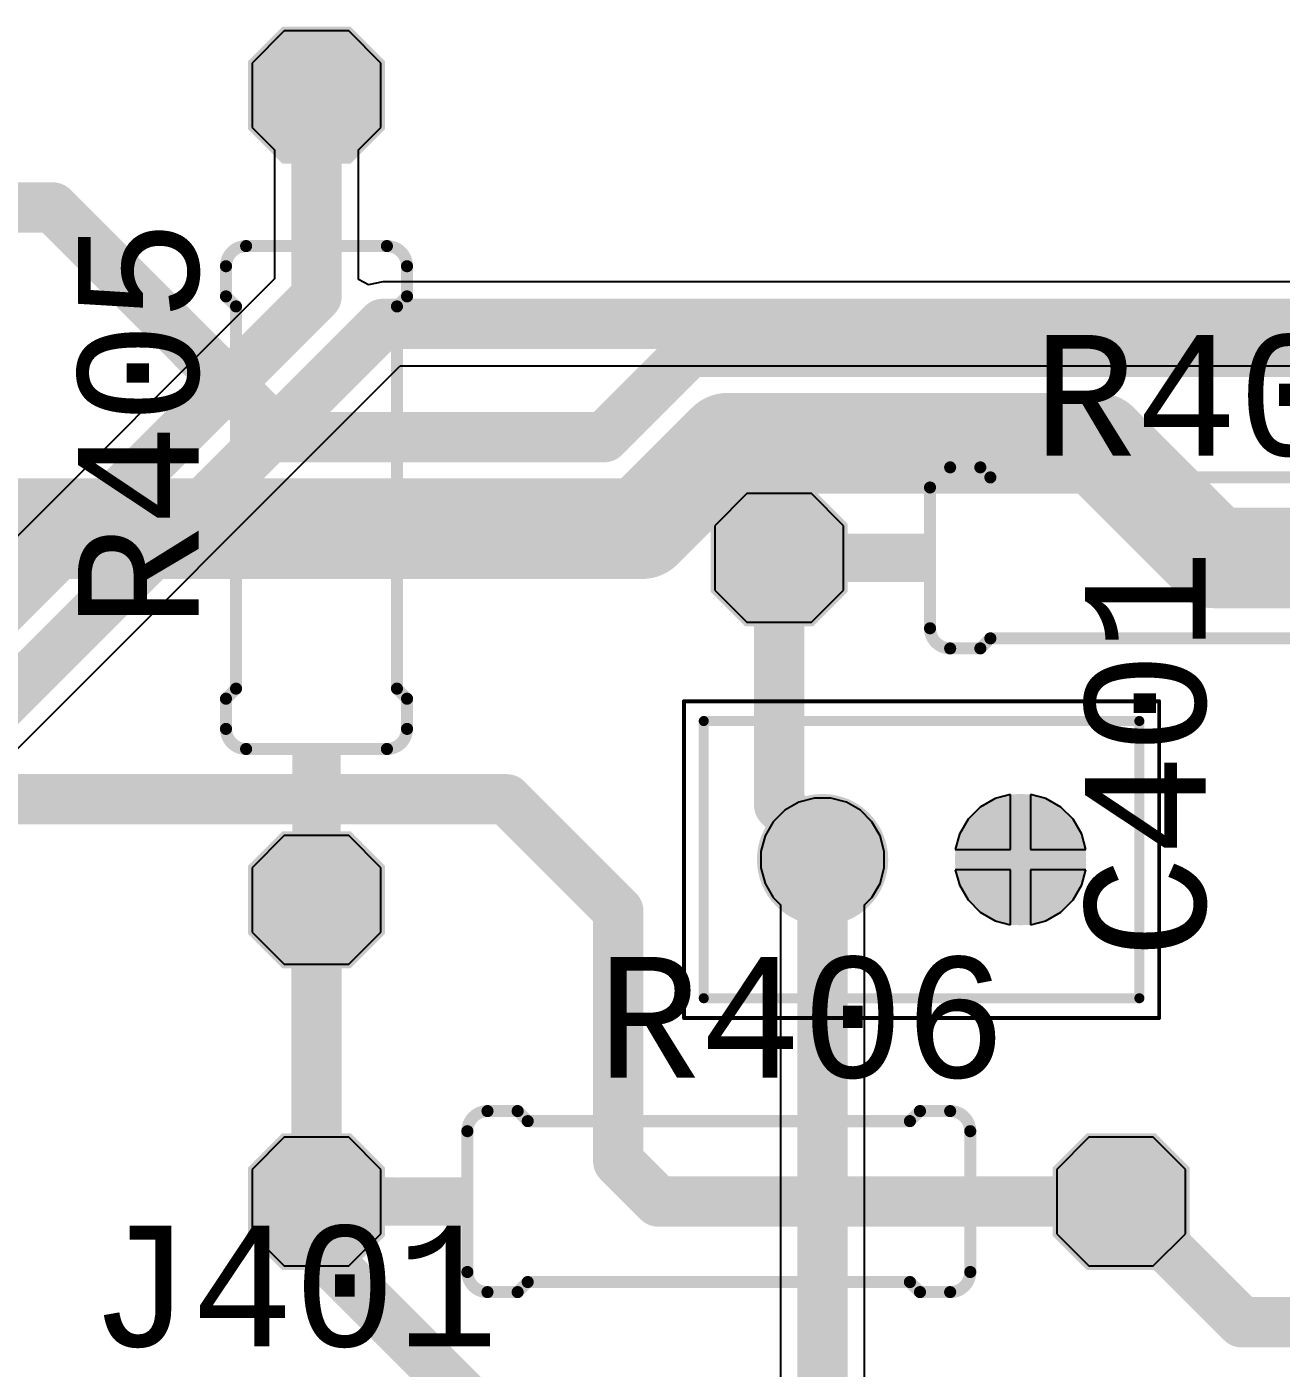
# Model space of a CAD drawing. Header units: inches. Extents: x -0.01 to 8.25, y -0.01 to 4.91.
# Drawn here: x 3.156 to 3.78, y 1.005 to 1.672 of the extents above; entities that cross this region are included whole.
import ezdxf

# ---------------------------------------------------------------- set-up
doc = ezdxf.new("R2010")
doc.units = ezdxf.units.IN
doc.header["$MEASUREMENT"] = 0
for name, color, linetype in [('Bottom Courtyard', 56, 'Continuous'), ('Bottom Layer', 5, 'Continuous'), ('Bottom Solder', 6, 'Continuous'), ('Multi-Layer', 9, 'Continuous'), ('Pad Holes', 156, 'Continuous'), ('Top Assembly', 56, 'Continuous'), ('Top Courtyard', 56, 'Continuous'), ('Top Layer', 1, 'Continuous'), ('Top Overlay', 2, 'Continuous'), ('Top Solder', 216, 'Continuous')]:
    doc.layers.add(name, color=color, linetype=linetype)
doc.styles.add('Consolas', font='', dxfattribs={"height": 0.2})
doc.styles.get('Consolas').set_extended_font_data('Consolas')

# ---------------------------------------------------------------- blocks, each defined once
blk = doc.blocks.new('0207_10_23')
at = {"layer": 'Bottom Layer'}
for points in [[(-0.188, 0.024), (-0.212, 0.024), (-0.224, 0.012), (-0.224, -0.012), (-0.212, -0.024), (-0.188, -0.024), (-0.176, -0.012), (-0.176, 0.012)], [(0.212, 0.024), (0.188, 0.024), (0.176, 0.012), (0.176, -0.012), (0.188, -0.024), (0.212, -0.024), (0.224, -0.012), (0.224, 0.012)]]:
    blk.add_hatch(color=5, dxfattribs=at).paths.add_polyline_path(points)
at = {"layer": 'Bottom Solder'}
for points in [[(-0.183, 0.034), (-0.217, 0.034), (-0.234, 0.017), (-0.234, -0.017), (-0.217, -0.034), (-0.183, -0.034), (-0.166, -0.017), (-0.166, 0.017)], [(0.217, 0.034), (0.183, 0.034), (0.166, 0.017), (0.166, -0.017), (0.183, -0.034), (0.217, -0.034), (0.234, -0.017), (0.234, 0.017)]]:
    blk.add_hatch(color=6, dxfattribs=at).paths.add_polyline_path(points)
at = {"layer": 'Multi-Layer'}
for points in [[(-0.188, 0.024), (-0.212, 0.024), (-0.224, 0.012), (-0.224, -0.012), (-0.212, -0.024), (-0.188, -0.024), (-0.176, -0.012), (-0.176, 0.012)], [(0.212, 0.024), (0.188, 0.024), (0.176, 0.012), (0.176, -0.012), (0.188, -0.024), (0.212, -0.024), (0.224, -0.012), (0.224, 0.012)]]:
    blk.add_hatch(color=9, dxfattribs=at).paths.add_polyline_path(points)
at = {"layer": 'Pad Holes'}
h = blk.add_hatch(color=7, dxfattribs=at)
edge = h.paths.add_edge_path()
edge.add_arc((-0.2, 0), 0.016, 0, 360)
h = blk.add_hatch(color=7, dxfattribs=at)
edge = h.paths.add_edge_path()
edge.add_arc((0.2, 0), 0.016, 0, 360)
at = {"layer": 'Top Layer'}
for points in [[(-0.188, 0.024), (-0.212, 0.024), (-0.224, 0.012), (-0.224, -0.012), (-0.212, -0.024), (-0.188, -0.024), (-0.176, -0.012), (-0.176, 0.012)], [(0.212, 0.024), (0.188, 0.024), (0.176, 0.012), (0.176, -0.012), (0.188, -0.024), (0.212, -0.024), (0.224, -0.012), (0.224, 0.012)]]:
    blk.add_hatch(color=1, dxfattribs=at).paths.add_polyline_path(points)
at = {"layer": 'Top Overlay'}
for points in [[(-0.159003, -0.012), (-0.125003, -0.012), (-0.125003, 0.012), (-0.159003, 0.012)], [(0.124997, -0.012), (0.158997, -0.012), (0.158997, 0.012), (0.124997, 0.012)]]:
    blk.add_hatch(color=2, dxfattribs=at).paths.add_polyline_path(points)
at = {"layer": 'Top Solder'}
for points in [[(-0.183, 0.034), (-0.217, 0.034), (-0.234, 0.017), (-0.234, -0.017), (-0.217, -0.034), (-0.183, -0.034), (-0.166, -0.017), (-0.166, 0.017)], [(0.217, 0.034), (0.183, 0.034), (0.166, 0.017), (0.166, -0.017), (0.183, -0.034), (0.217, -0.034), (0.234, -0.017), (0.234, 0.017)]]:
    blk.add_hatch(color=216, dxfattribs=at).paths.add_polyline_path(points)
at = {"layer": 'Bottom Courtyard'}
for points in [[(-0.2, 0, 0.024, 0.024, 0), (-0.16, 0, 0.024, 0.024, 0)], [(0.16, 0, 0.024, 0.024, 0), (0.2, 0, 0.024, 0.024, 0)]]:
    blk.add_lwpolyline(points, format="xyseb", dxfattribs=at)
for points in [[(-0.206, 0, 0.012, 0.012, 1), (-0.194, 0, 0.012, 0.012, 1)], [(-0.166, 0, 0.012, 0.012, 1), (-0.154, 0, 0.012, 0.012, 1)], [(0.154, 0, 0.012, 0.012, 1), (0.166, 0, 0.012, 0.012, 1)], [(0.194, 0, 0.012, 0.012, 1), (0.206, 0, 0.012, 0.012, 1)]]:
    blk.add_lwpolyline(points, format="xyseb", close=True, dxfattribs=at)
at = {"layer": 'Top Overlay'}
for points in [[(-0.125, 0.035, 0.006, 0.006, -0.4142136), (-0.115, 0.045, 0.006, 0.006, 0)], [(-0.115, 0.045, 0.006, 0.006, 0), (-0.1, 0.045, 0.006, 0.006, 0)], [(-0.1, 0.045, 0.006, 0.006, 0), (-0.095, 0.04, 0.006, 0.006, 0)], [(0.1, 0.045, 0.006, 0.006, 0), (0.095, 0.04, 0.006, 0.006, 0)], [(0.1, 0.045, 0.006, 0.006, 0), (0.115, 0.045, 0.006, 0.006, 0)], [(0.115, 0.045, 0.006, 0.006, -0.4142136), (0.125, 0.035, 0.006, 0.006, 0)], [(-0.095, 0.04, 0.006, 0.006, 0), (0.095, 0.04, 0.006, 0.006, 0)], [(-0.125, 0.035, 0.006, 0.006, 0), (-0.125, -0.035, 0.006, 0.006, 0)], [(0.125, 0.035, 0.006, 0.006, 0), (0.125, -0.035, 0.006, 0.006, 0)], [(-0.115, -0.045, 0.006, 0.006, -0.4142136), (-0.125, -0.035, 0.006, 0.006, 0)], [(0.125, -0.035, 0.006, 0.006, -0.4142136), (0.115, -0.045, 0.006, 0.006, 0)], [(-0.095, -0.04, 0.006, 0.006, 0), (-0.1, -0.045, 0.006, 0.006, 0)], [(-0.095, -0.04, 0.006, 0.006, 0), (0.095, -0.04, 0.006, 0.006, 0)], [(0.095, -0.04, 0.006, 0.006, 0), (0.1, -0.045, 0.006, 0.006, 0)], [(-0.115, -0.045, 0.006, 0.006, 0), (-0.1, -0.045, 0.006, 0.006, 0)], [(0.1, -0.045, 0.006, 0.006, 0), (0.115, -0.045, 0.006, 0.006, 0)]]:
    blk.add_lwpolyline(points, format="xyseb", dxfattribs=at)
for points in [[(-0.1165, 0.045, 0.003, 0.003, 1), (-0.1135, 0.045, 0.003, 0.003, 1)], [(-0.1165, 0.045, 0.003, 0.003, 1), (-0.1135, 0.045, 0.003, 0.003, 1)], [(-0.1015, 0.045, 0.003, 0.003, 1), (-0.0985, 0.045, 0.003, 0.003, 1)], [(-0.1015, 0.045, 0.003, 0.003, 1), (-0.0985, 0.045, 0.003, 0.003, 1)], [(0.0985, 0.045, 0.003, 0.003, 1), (0.1015, 0.045, 0.003, 0.003, 1)], [(0.0985, 0.045, 0.003, 0.003, 1), (0.1015, 0.045, 0.003, 0.003, 1)], [(0.1135, 0.045, 0.003, 0.003, 1), (0.1165, 0.045, 0.003, 0.003, 1)], [(0.1135, 0.045, 0.003, 0.003, 1), (0.1165, 0.045, 0.003, 0.003, 1)], [(-0.0965, 0.04, 0.003, 0.003, 1), (-0.0935, 0.04, 0.003, 0.003, 1)], [(-0.0965, 0.04, 0.003, 0.003, 1), (-0.0935, 0.04, 0.003, 0.003, 1)], [(0.0935, 0.04, 0.003, 0.003, 1), (0.0965, 0.04, 0.003, 0.003, 1)], [(0.0935, 0.04, 0.003, 0.003, 1), (0.0965, 0.04, 0.003, 0.003, 1)], [(-0.1265, 0.035, 0.003, 0.003, 1), (-0.1235, 0.035, 0.003, 0.003, 1)], [(-0.1265, 0.035, 0.003, 0.003, 1), (-0.1235, 0.035, 0.003, 0.003, 1)], [(0.1235, 0.035, 0.003, 0.003, 1), (0.1265, 0.035, 0.003, 0.003, 1)], [(0.1235, 0.035, 0.003, 0.003, 1), (0.1265, 0.035, 0.003, 0.003, 1)], [(-0.1265, -0.035, 0.003, 0.003, 1), (-0.1235, -0.035, 0.003, 0.003, 1)], [(-0.1265, -0.035, 0.003, 0.003, 1), (-0.1235, -0.035, 0.003, 0.003, 1)], [(0.1235, -0.035, 0.003, 0.003, 1), (0.1265, -0.035, 0.003, 0.003, 1)], [(0.1235, -0.035, 0.003, 0.003, 1), (0.1265, -0.035, 0.003, 0.003, 1)], [(-0.0965, -0.04, 0.003, 0.003, 1), (-0.0935, -0.04, 0.003, 0.003, 1)], [(-0.0965, -0.04, 0.003, 0.003, 1), (-0.0935, -0.04, 0.003, 0.003, 1)], [(0.0935, -0.04, 0.003, 0.003, 1), (0.0965, -0.04, 0.003, 0.003, 1)], [(0.0935, -0.04, 0.003, 0.003, 1), (0.0965, -0.04, 0.003, 0.003, 1)], [(-0.1165, -0.045, 0.003, 0.003, 1), (-0.1135, -0.045, 0.003, 0.003, 1)], [(-0.1165, -0.045, 0.003, 0.003, 1), (-0.1135, -0.045, 0.003, 0.003, 1)], [(-0.1015, -0.045, 0.003, 0.003, 1), (-0.0985, -0.045, 0.003, 0.003, 1)], [(-0.1015, -0.045, 0.003, 0.003, 1), (-0.0985, -0.045, 0.003, 0.003, 1)], [(0.0985, -0.045, 0.003, 0.003, 1), (0.1015, -0.045, 0.003, 0.003, 1)], [(0.0985, -0.045, 0.003, 0.003, 1), (0.1015, -0.045, 0.003, 0.003, 1)], [(0.1135, -0.045, 0.003, 0.003, 1), (0.1165, -0.045, 0.003, 0.003, 1)], [(0.1135, -0.045, 0.003, 0.003, 1), (0.1165, -0.045, 0.003, 0.003, 1)]]:
    blk.add_lwpolyline(points, format="xyseb", close=True, dxfattribs=at)
blk = doc.blocks.new('0207_10_26')
at = {"layer": 'Bottom Layer'}
for points in [[(-0.188, 0.024), (-0.212, 0.024), (-0.224, 0.012), (-0.224, -0.012), (-0.212, -0.024), (-0.188, -0.024), (-0.176, -0.012), (-0.176, 0.012)], [(0.212, 0.024), (0.188, 0.024), (0.176, 0.012), (0.176, -0.012), (0.188, -0.024), (0.212, -0.024), (0.224, -0.012), (0.224, 0.012)]]:
    blk.add_hatch(color=5, dxfattribs=at).paths.add_polyline_path(points)
at = {"layer": 'Bottom Solder'}
for points in [[(-0.183, 0.034), (-0.217, 0.034), (-0.234, 0.017), (-0.234, -0.017), (-0.217, -0.034), (-0.183, -0.034), (-0.166, -0.017), (-0.166, 0.017)], [(0.217, 0.034), (0.183, 0.034), (0.166, 0.017), (0.166, -0.017), (0.183, -0.034), (0.217, -0.034), (0.234, -0.017), (0.234, 0.017)]]:
    blk.add_hatch(color=6, dxfattribs=at).paths.add_polyline_path(points)
at = {"layer": 'Multi-Layer'}
for points in [[(-0.188, 0.024), (-0.212, 0.024), (-0.224, 0.012), (-0.224, -0.012), (-0.212, -0.024), (-0.188, -0.024), (-0.176, -0.012), (-0.176, 0.012)], [(0.212, 0.024), (0.188, 0.024), (0.176, 0.012), (0.176, -0.012), (0.188, -0.024), (0.212, -0.024), (0.224, -0.012), (0.224, 0.012)]]:
    blk.add_hatch(color=9, dxfattribs=at).paths.add_polyline_path(points)
at = {"layer": 'Pad Holes'}
h = blk.add_hatch(color=7, dxfattribs=at)
edge = h.paths.add_edge_path()
edge.add_arc((-0.2, 0), 0.016, 0, 360)
h = blk.add_hatch(color=7, dxfattribs=at)
edge = h.paths.add_edge_path()
edge.add_arc((0.2, 0), 0.016, 0, 360)
at = {"layer": 'Top Layer'}
for points in [[(-0.188, 0.024), (-0.212, 0.024), (-0.224, 0.012), (-0.224, -0.012), (-0.212, -0.024), (-0.188, -0.024), (-0.176, -0.012), (-0.176, 0.012)], [(0.212, 0.024), (0.188, 0.024), (0.176, 0.012), (0.176, -0.012), (0.188, -0.024), (0.212, -0.024), (0.224, -0.012), (0.224, 0.012)]]:
    blk.add_hatch(color=1, dxfattribs=at).paths.add_polyline_path(points)
at = {"layer": 'Top Overlay'}
for points in [[(-0.159, -0.012), (-0.125, -0.012), (-0.125, 0.012), (-0.159, 0.012)], [(0.125, -0.012), (0.159, -0.012), (0.159, 0.012), (0.125, 0.012)]]:
    blk.add_hatch(color=2, dxfattribs=at).paths.add_polyline_path(points)
at = {"layer": 'Top Solder'}
for points in [[(-0.183, 0.034), (-0.217, 0.034), (-0.234, 0.017), (-0.234, -0.017), (-0.217, -0.034), (-0.183, -0.034), (-0.166, -0.017), (-0.166, 0.017)], [(0.217, 0.034), (0.183, 0.034), (0.166, 0.017), (0.166, -0.017), (0.183, -0.034), (0.217, -0.034), (0.234, -0.017), (0.234, 0.017)]]:
    blk.add_hatch(color=216, dxfattribs=at).paths.add_polyline_path(points)
at = {"layer": 'Bottom Courtyard'}
for points in [[(-0.2, 0, 0.024, 0.024, 0), (-0.16, 0, 0.024, 0.024, 0)], [(0.16, 0, 0.024, 0.024, 0), (0.2, 0, 0.024, 0.024, 0)]]:
    blk.add_lwpolyline(points, format="xyseb", dxfattribs=at)
for points in [[(-0.206, 0, 0.012, 0.012, 1), (-0.194, 0, 0.012, 0.012, 1)], [(-0.166, 0, 0.012, 0.012, 1), (-0.154, 0, 0.012, 0.012, 1)], [(0.154, 0, 0.012, 0.012, 1), (0.166, 0, 0.012, 0.012, 1)], [(0.194, 0, 0.012, 0.012, 1), (0.206, 0, 0.012, 0.012, 1)]]:
    blk.add_lwpolyline(points, format="xyseb", close=True, dxfattribs=at)
at = {"layer": 'Top Overlay'}
for points in [[(-0.125, 0.035, 0.006, 0.006, -0.414214), (-0.115, 0.045, 0.006, 0.006, 0)], [(-0.115, 0.045, 0.006, 0.006, 0), (-0.1, 0.045, 0.006, 0.006, 0)], [(-0.1, 0.045, 0.006, 0.006, 0), (-0.095, 0.04, 0.006, 0.006, 0)], [(0.095, 0.04, 0.006, 0.006, 0), (0.1, 0.045, 0.006, 0.006, 0)], [(0.1, 0.045, 0.006, 0.006, 0), (0.115, 0.045, 0.006, 0.006, 0)], [(0.115, 0.045, 0.006, 0.006, -0.414214), (0.125, 0.035, 0.006, 0.006, 0)], [(-0.095, 0.04, 0.006, 0.006, 0), (0.095, 0.04, 0.006, 0.006, 0)], [(-0.125, -0.035, 0.006, 0.006, 0), (-0.125, 0.035, 0.006, 0.006, 0)], [(0.125, -0.035, 0.006, 0.006, 0), (0.125, 0.035, 0.006, 0.006, 0)], [(-0.115, -0.045, 0.006, 0.006, -0.414214), (-0.125, -0.035, 0.006, 0.006, 0)], [(0.125, -0.035, 0.006, 0.006, -0.414214), (0.115, -0.045, 0.006, 0.006, 0)], [(-0.1, -0.045, 0.006, 0.006, 0), (-0.095, -0.04, 0.006, 0.006, 0)], [(-0.095, -0.04, 0.006, 0.006, 0), (0.095, -0.04, 0.006, 0.006, 0)], [(0.095, -0.04, 0.006, 0.006, 0), (0.1, -0.045, 0.006, 0.006, 0)], [(-0.115, -0.045, 0.006, 0.006, 0), (-0.1, -0.045, 0.006, 0.006, 0)], [(0.1, -0.045, 0.006, 0.006, 0), (0.115, -0.045, 0.006, 0.006, 0)]]:
    blk.add_lwpolyline(points, format="xyseb", dxfattribs=at)
for points in [[(-0.1165, 0.045, 0.003, 0.003, 1), (-0.1135, 0.045, 0.003, 0.003, 1)], [(-0.1165, 0.045, 0.003, 0.003, 1), (-0.1135, 0.045, 0.003, 0.003, 1)], [(-0.1015, 0.045, 0.003, 0.003, 1), (-0.0985, 0.045, 0.003, 0.003, 1)], [(-0.1015, 0.045, 0.003, 0.003, 1), (-0.0985, 0.045, 0.003, 0.003, 1)], [(0.0985, 0.045, 0.003, 0.003, 1), (0.1015, 0.045, 0.003, 0.003, 1)], [(0.0985, 0.045, 0.003, 0.003, 1), (0.1015, 0.045, 0.003, 0.003, 1)], [(0.1135, 0.045, 0.003, 0.003, 1), (0.1165, 0.045, 0.003, 0.003, 1)], [(0.1135, 0.045, 0.003, 0.003, 1), (0.1165, 0.045, 0.003, 0.003, 1)], [(-0.0965, 0.04, 0.003, 0.003, 1), (-0.0935, 0.04, 0.003, 0.003, 1)], [(-0.0965, 0.04, 0.003, 0.003, 1), (-0.0935, 0.04, 0.003, 0.003, 1)], [(0.0935, 0.04, 0.003, 0.003, 1), (0.0965, 0.04, 0.003, 0.003, 1)], [(0.0935, 0.04, 0.003, 0.003, 1), (0.0965, 0.04, 0.003, 0.003, 1)], [(-0.1265, 0.035, 0.003, 0.003, 1), (-0.1235, 0.035, 0.003, 0.003, 1)], [(-0.1265, 0.035, 0.003, 0.003, 1), (-0.1235, 0.035, 0.003, 0.003, 1)], [(0.1235, 0.035, 0.003, 0.003, 1), (0.1265, 0.035, 0.003, 0.003, 1)], [(0.1235, 0.035, 0.003, 0.003, 1), (0.1265, 0.035, 0.003, 0.003, 1)], [(-0.1265, -0.035, 0.003, 0.003, 1), (-0.1235, -0.035, 0.003, 0.003, 1)], [(-0.1265, -0.035, 0.003, 0.003, 1), (-0.1235, -0.035, 0.003, 0.003, 1)], [(0.1235, -0.035, 0.003, 0.003, 1), (0.1265, -0.035, 0.003, 0.003, 1)], [(0.1235, -0.035, 0.003, 0.003, 1), (0.1265, -0.035, 0.003, 0.003, 1)], [(-0.0965, -0.04, 0.003, 0.003, 1), (-0.0935, -0.04, 0.003, 0.003, 1)], [(-0.0965, -0.04, 0.003, 0.003, 1), (-0.0935, -0.04, 0.003, 0.003, 1)], [(0.0935, -0.04, 0.003, 0.003, 1), (0.0965, -0.04, 0.003, 0.003, 1)], [(0.0935, -0.04, 0.003, 0.003, 1), (0.0965, -0.04, 0.003, 0.003, 1)], [(-0.1165, -0.045, 0.003, 0.003, 1), (-0.1135, -0.045, 0.003, 0.003, 1)], [(-0.1165, -0.045, 0.003, 0.003, 1), (-0.1135, -0.045, 0.003, 0.003, 1)], [(-0.1015, -0.045, 0.003, 0.003, 1), (-0.0985, -0.045, 0.003, 0.003, 1)], [(-0.1015, -0.045, 0.003, 0.003, 1), (-0.0985, -0.045, 0.003, 0.003, 1)], [(0.0985, -0.045, 0.003, 0.003, 1), (0.1015, -0.045, 0.003, 0.003, 1)], [(0.0985, -0.045, 0.003, 0.003, 1), (0.1015, -0.045, 0.003, 0.003, 1)], [(0.1135, -0.045, 0.003, 0.003, 1), (0.1165, -0.045, 0.003, 0.003, 1)], [(0.1135, -0.045, 0.003, 0.003, 1), (0.1165, -0.045, 0.003, 0.003, 1)]]:
    blk.add_lwpolyline(points, format="xyseb", close=True, dxfattribs=at)
blk = doc.blocks.new('CAPRB250W50L550T350H600_28')
at = {"layer": 'Bottom Layer'}
h = blk.add_hatch(color=5, dxfattribs=at)
edge = h.paths.add_edge_path()
edge.add_arc((-0.04921, 0), 0.02264, 0, 360)
h = blk.add_hatch(color=5, dxfattribs=at)
edge = h.paths.add_edge_path()
edge.add_arc((0.04921, 0), 0.02264, 0, 360)
at = {"layer": 'Bottom Solder'}
h = blk.add_hatch(color=6, dxfattribs=at)
edge = h.paths.add_edge_path()
edge.add_arc((-0.04921, 0), 0.03264, 0, 360)
h = blk.add_hatch(color=6, dxfattribs=at)
edge = h.paths.add_edge_path()
edge.add_arc((0.04921, 0), 0.03264, 0, 360)
at = {"layer": 'Multi-Layer'}
h = blk.add_hatch(color=9, dxfattribs=at)
edge = h.paths.add_edge_path()
edge.add_arc((-0.04921, 0), 0.02264, 0, 360)
h = blk.add_hatch(color=9, dxfattribs=at)
edge = h.paths.add_edge_path()
edge.add_arc((0.04921, 0), 0.02264, 0, 360)
at = {"layer": 'Pad Holes'}
h = blk.add_hatch(color=7, dxfattribs=at)
edge = h.paths.add_edge_path()
edge.add_arc((-0.04921, 0), 0.01575, 0, 360)
h = blk.add_hatch(color=7, dxfattribs=at)
edge = h.paths.add_edge_path()
edge.add_arc((0.04921, 0), 0.01575, 0, 360)
at = {"layer": 'Top Layer'}
h = blk.add_hatch(color=1, dxfattribs=at)
edge = h.paths.add_edge_path()
edge.add_arc((-0.04921, 0), 0.02264, 0, 360)
h = blk.add_hatch(color=1, dxfattribs=at)
edge = h.paths.add_edge_path()
edge.add_arc((0.04921, 0), 0.02264, 0, 360)
at = {"layer": 'Top Solder'}
h = blk.add_hatch(color=216, dxfattribs=at)
edge = h.paths.add_edge_path()
edge.add_arc((-0.04921, 0), 0.03264, 0, 360)
h = blk.add_hatch(color=216, dxfattribs=at)
edge = h.paths.add_edge_path()
edge.add_arc((0.04921, 0), 0.03264, 0, 360)
at = {"layer": 'Top Assembly'}
for points in [[(0.10827, 0.0689, 0.005, 0.005, 0), (-0.10827, 0.0689, 0.005, 0.005, 0)], [(-0.10827, 0.0689, 0.005, 0.005, 0), (-0.10827, -0.0689, 0.005, 0.005, 0)], [(0.10827, 0.0689, 0.005, 0.005, 0), (0.10827, -0.0689, 0.005, 0.005, 0)], [(0.10827, -0.0689, 0.005, 0.005, 0), (-0.10827, -0.0689, 0.005, 0.005, 0)]]:
    blk.add_lwpolyline(points, format="xyseb", dxfattribs=at)
for points in [[(-0.10952, 0.0689, 0.0025, 0.0025, 1), (-0.10702, 0.0689, 0.0025, 0.0025, 1)], [(-0.10952, 0.0689, 0.0025, 0.0025, 1), (-0.10702, 0.0689, 0.0025, 0.0025, 1)], [(0.10702, 0.0689, 0.0025, 0.0025, 1), (0.10952, 0.0689, 0.0025, 0.0025, 1)], [(0.10702, 0.0689, 0.0025, 0.0025, 1), (0.10952, 0.0689, 0.0025, 0.0025, 1)], [(-0.10952, -0.0689, 0.0025, 0.0025, 1), (-0.10702, -0.0689, 0.0025, 0.0025, 1)], [(-0.10952, -0.0689, 0.0025, 0.0025, 1), (-0.10702, -0.0689, 0.0025, 0.0025, 1)], [(0.10702, -0.0689, 0.0025, 0.0025, 1), (0.10952, -0.0689, 0.0025, 0.0025, 1)], [(0.10702, -0.0689, 0.0025, 0.0025, 1), (0.10952, -0.0689, 0.0025, 0.0025, 1)]]:
    blk.add_lwpolyline(points, format="xyseb", close=True, dxfattribs=at)
at = {"layer": 'Top Courtyard'}
for points in [[(0.11811, 0.07874, 0.00197, 0.00197, 0), (-0.11811, 0.07874, 0.00197, 0.00197, 0)], [(-0.11811, 0.07874, 0.00197, 0.00197, 0), (-0.11811, -0.07874, 0.00197, 0.00197, 0)], [(0.11811, 0.07874, 0.00197, 0.00197, 0), (0.11811, -0.07874, 0.00197, 0.00197, 0)], [(0.11811, -0.07874, 0.00197, 0.00197, 0), (-0.11811, -0.07874, 0.00197, 0.00197, 0)]]:
    blk.add_lwpolyline(points, format="xyseb", dxfattribs=at)
for points in [[(-0.1186, 0.07874, 0.000984, 0.000984, 1), (-0.11762, 0.07874, 0.000984, 0.000984, 1)], [(-0.1186, 0.07874, 0.000984, 0.000984, 1), (-0.11762, 0.07874, 0.000984, 0.000984, 1)], [(0.11762, 0.07874, 0.000984, 0.000984, 1), (0.1186, 0.07874, 0.000984, 0.000984, 1)], [(0.11762, 0.07874, 0.000984, 0.000984, 1), (0.1186, 0.07874, 0.000984, 0.000984, 1)], [(-0.1186, -0.07874, 0.000984, 0.000984, 1), (-0.11762, -0.07874, 0.000984, 0.000984, 1)], [(-0.1186, -0.07874, 0.000984, 0.000984, 1), (-0.11762, -0.07874, 0.000984, 0.000984, 1)], [(0.11762, -0.07874, 0.000984, 0.000984, 1), (0.1186, -0.07874, 0.000984, 0.000984, 1)], [(0.11762, -0.07874, 0.000984, 0.000984, 1), (0.1186, -0.07874, 0.000984, 0.000984, 1)]]:
    blk.add_lwpolyline(points, format="xyseb", close=True, dxfattribs=at)
at = {"layer": 'Top Overlay'}
for points in [[(0.10827, 0.0689, 0.005, 0.005, 0), (-0.10827, 0.0689, 0.005, 0.005, 0)], [(-0.10827, 0.0689, 0.005, 0.005, 0), (-0.10827, -0.0689, 0.005, 0.005, 0)], [(0.10827, 0.0689, 0.005, 0.005, 0), (0.10827, -0.0689, 0.005, 0.005, 0)], [(0.10827, -0.0689, 0.005, 0.005, 0), (-0.10827, -0.0689, 0.005, 0.005, 0)]]:
    blk.add_lwpolyline(points, format="xyseb", dxfattribs=at)
for points in [[(-0.10952, 0.0689, 0.0025, 0.0025, 1), (-0.10702, 0.0689, 0.0025, 0.0025, 1)], [(-0.10952, 0.0689, 0.0025, 0.0025, 1), (-0.10702, 0.0689, 0.0025, 0.0025, 1)], [(0.10702, 0.0689, 0.0025, 0.0025, 1), (0.10952, 0.0689, 0.0025, 0.0025, 1)], [(0.10702, 0.0689, 0.0025, 0.0025, 1), (0.10952, 0.0689, 0.0025, 0.0025, 1)], [(-0.10952, -0.0689, 0.0025, 0.0025, 1), (-0.10702, -0.0689, 0.0025, 0.0025, 1)], [(-0.10952, -0.0689, 0.0025, 0.0025, 1), (-0.10702, -0.0689, 0.0025, 0.0025, 1)], [(0.10702, -0.0689, 0.0025, 0.0025, 1), (0.10952, -0.0689, 0.0025, 0.0025, 1)], [(0.10702, -0.0689, 0.0025, 0.0025, 1), (0.10952, -0.0689, 0.0025, 0.0025, 1)]]:
    blk.add_lwpolyline(points, format="xyseb", close=True, dxfattribs=at)
blk = doc.blocks.new('0207_10___C______30')
at = {"layer": 'Bottom Layer'}
for points in [[(-0.188, 0.024), (-0.212, 0.024), (-0.224, 0.012), (-0.224, -0.012), (-0.212, -0.024), (-0.188, -0.024), (-0.176, -0.012), (-0.176, 0.012)], [(0.212, 0.024), (0.188, 0.024), (0.176, 0.012), (0.176, -0.012), (0.188, -0.024), (0.212, -0.024), (0.224, -0.012), (0.224, 0.012)]]:
    blk.add_hatch(color=5, dxfattribs=at).paths.add_polyline_path(points)
at = {"layer": 'Bottom Solder'}
for points in [[(-0.183, 0.034), (-0.217, 0.034), (-0.234, 0.017), (-0.234, -0.017), (-0.217, -0.034), (-0.183, -0.034), (-0.166, -0.017), (-0.166, 0.017)], [(0.217, 0.034), (0.183, 0.034), (0.166, 0.017), (0.166, -0.017), (0.183, -0.034), (0.217, -0.034), (0.234, -0.017), (0.234, 0.017)]]:
    blk.add_hatch(color=6, dxfattribs=at).paths.add_polyline_path(points)
at = {"layer": 'Multi-Layer'}
for points in [[(-0.188, 0.024), (-0.212, 0.024), (-0.224, 0.012), (-0.224, -0.012), (-0.212, -0.024), (-0.188, -0.024), (-0.176, -0.012), (-0.176, 0.012)], [(0.212, 0.024), (0.188, 0.024), (0.176, 0.012), (0.176, -0.012), (0.188, -0.024), (0.212, -0.024), (0.224, -0.012), (0.224, 0.012)]]:
    blk.add_hatch(color=9, dxfattribs=at).paths.add_polyline_path(points)
at = {"layer": 'Pad Holes'}
h = blk.add_hatch(color=7, dxfattribs=at)
edge = h.paths.add_edge_path()
edge.add_arc((-0.2, 0), 0.016, 0, 360)
h = blk.add_hatch(color=7, dxfattribs=at)
edge = h.paths.add_edge_path()
edge.add_arc((0.2, 0), 0.016, 0, 360)
at = {"layer": 'Top Layer'}
for points in [[(-0.188, 0.024), (-0.212, 0.024), (-0.224, 0.012), (-0.224, -0.012), (-0.212, -0.024), (-0.188, -0.024), (-0.176, -0.012), (-0.176, 0.012)], [(0.212, 0.024), (0.188, 0.024), (0.176, 0.012), (0.176, -0.012), (0.188, -0.024), (0.212, -0.024), (0.224, -0.012), (0.224, 0.012)]]:
    blk.add_hatch(color=1, dxfattribs=at).paths.add_polyline_path(points)
at = {"layer": 'Top Overlay'}
for points in [[(-0.159, -0.012), (-0.125, -0.012), (-0.125, 0.012), (-0.159, 0.012)], [(0.125, -0.012), (0.159, -0.012), (0.159, 0.012), (0.125, 0.012)]]:
    blk.add_hatch(color=2, dxfattribs=at).paths.add_polyline_path(points)
at = {"layer": 'Top Solder'}
for points in [[(-0.183, 0.034), (-0.217, 0.034), (-0.234, 0.017), (-0.234, -0.017), (-0.217, -0.034), (-0.183, -0.034), (-0.166, -0.017), (-0.166, 0.017)], [(0.217, 0.034), (0.183, 0.034), (0.166, 0.017), (0.166, -0.017), (0.183, -0.034), (0.217, -0.034), (0.234, -0.017), (0.234, 0.017)]]:
    blk.add_hatch(color=216, dxfattribs=at).paths.add_polyline_path(points)
at = {"layer": 'Bottom Courtyard'}
for points in [[(-0.16, 0, 0.024, 0.024, 0), (-0.2, 0, 0.024, 0.024, 0)], [(0.2, 0, 0.024, 0.024, 0), (0.16, 0, 0.024, 0.024, 0)]]:
    blk.add_lwpolyline(points, format="xyseb", dxfattribs=at)
for points in [[(-0.206, 0, 0.012, 0.012, 1), (-0.194, 0, 0.012, 0.012, 1)], [(-0.166, 0, 0.012, 0.012, 1), (-0.154, 0, 0.012, 0.012, 1)], [(0.154, 0, 0.012, 0.012, 1), (0.166, 0, 0.012, 0.012, 1)], [(0.194, 0, 0.012, 0.012, 1), (0.206, 0, 0.012, 0.012, 1)]]:
    blk.add_lwpolyline(points, format="xyseb", close=True, dxfattribs=at)
at = {"layer": 'Top Overlay'}
for points in [[(-0.125, 0.035, 0.006, 0.006, -0.414214), (-0.115, 0.045, 0.006, 0.006, 0)], [(-0.1, 0.045, 0.006, 0.006, 0), (-0.115, 0.045, 0.006, 0.006, 0)], [(-0.095, 0.04, 0.006, 0.006, 0), (-0.1, 0.045, 0.006, 0.006, 0)], [(0.1, 0.045, 0.006, 0.006, 0), (0.095, 0.04, 0.006, 0.006, 0)], [(0.115, 0.045, 0.006, 0.006, 0), (0.1, 0.045, 0.006, 0.006, 0)], [(0.115, 0.045, 0.006, 0.006, -0.414214), (0.125, 0.035, 0.006, 0.006, 0)], [(0.095, 0.04, 0.006, 0.006, 0), (-0.095, 0.04, 0.006, 0.006, 0)], [(-0.125, 0.035, 0.006, 0.006, 0), (-0.125, -0.035, 0.006, 0.006, 0)], [(0.125, 0.035, 0.006, 0.006, 0), (0.125, -0.035, 0.006, 0.006, 0)], [(-0.115, -0.045, 0.006, 0.006, -0.414214), (-0.125, -0.035, 0.006, 0.006, 0)], [(0.125, -0.035, 0.006, 0.006, -0.414214), (0.115, -0.045, 0.006, 0.006, 0)], [(-0.095, -0.04, 0.006, 0.006, 0), (-0.1, -0.045, 0.006, 0.006, 0)], [(0.095, -0.04, 0.006, 0.006, 0), (-0.095, -0.04, 0.006, 0.006, 0)], [(0.1, -0.045, 0.006, 0.006, 0), (0.095, -0.04, 0.006, 0.006, 0)], [(-0.1, -0.045, 0.006, 0.006, 0), (-0.115, -0.045, 0.006, 0.006, 0)], [(0.115, -0.045, 0.006, 0.006, 0), (0.1, -0.045, 0.006, 0.006, 0)]]:
    blk.add_lwpolyline(points, format="xyseb", dxfattribs=at)
for points in [[(-0.1165, 0.045, 0.003, 0.003, 1), (-0.1135, 0.045, 0.003, 0.003, 1)], [(-0.1165, 0.045, 0.003, 0.003, 1), (-0.1135, 0.045, 0.003, 0.003, 1)], [(-0.1015, 0.045, 0.003, 0.003, 1), (-0.0985, 0.045, 0.003, 0.003, 1)], [(-0.1015, 0.045, 0.003, 0.003, 1), (-0.0985, 0.045, 0.003, 0.003, 1)], [(0.0985, 0.045, 0.003, 0.003, 1), (0.1015, 0.045, 0.003, 0.003, 1)], [(0.0985, 0.045, 0.003, 0.003, 1), (0.1015, 0.045, 0.003, 0.003, 1)], [(0.1135, 0.045, 0.003, 0.003, 1), (0.1165, 0.045, 0.003, 0.003, 1)], [(0.1135, 0.045, 0.003, 0.003, 1), (0.1165, 0.045, 0.003, 0.003, 1)], [(-0.0965, 0.04, 0.003, 0.003, 1), (-0.0935, 0.04, 0.003, 0.003, 1)], [(-0.0965, 0.04, 0.003, 0.003, 1), (-0.0935, 0.04, 0.003, 0.003, 1)], [(0.0935, 0.04, 0.003, 0.003, 1), (0.0965, 0.04, 0.003, 0.003, 1)], [(0.0935, 0.04, 0.003, 0.003, 1), (0.0965, 0.04, 0.003, 0.003, 1)], [(-0.1265, 0.035, 0.003, 0.003, 1), (-0.1235, 0.035, 0.003, 0.003, 1)], [(-0.1265, 0.035, 0.003, 0.003, 1), (-0.1235, 0.035, 0.003, 0.003, 1)], [(0.1235, 0.035, 0.003, 0.003, 1), (0.1265, 0.035, 0.003, 0.003, 1)], [(0.1235, 0.035, 0.003, 0.003, 1), (0.1265, 0.035, 0.003, 0.003, 1)], [(-0.1265, -0.035, 0.003, 0.003, 1), (-0.1235, -0.035, 0.003, 0.003, 1)], [(-0.1265, -0.035, 0.003, 0.003, 1), (-0.1235, -0.035, 0.003, 0.003, 1)], [(0.1235, -0.035, 0.003, 0.003, 1), (0.1265, -0.035, 0.003, 0.003, 1)], [(0.1235, -0.035, 0.003, 0.003, 1), (0.1265, -0.035, 0.003, 0.003, 1)], [(-0.0965, -0.04, 0.003, 0.003, 1), (-0.0935, -0.04, 0.003, 0.003, 1)], [(-0.0965, -0.04, 0.003, 0.003, 1), (-0.0935, -0.04, 0.003, 0.003, 1)], [(0.0935, -0.04, 0.003, 0.003, 1), (0.0965, -0.04, 0.003, 0.003, 1)], [(0.0935, -0.04, 0.003, 0.003, 1), (0.0965, -0.04, 0.003, 0.003, 1)], [(-0.1165, -0.045, 0.003, 0.003, 1), (-0.1135, -0.045, 0.003, 0.003, 1)], [(-0.1165, -0.045, 0.003, 0.003, 1), (-0.1135, -0.045, 0.003, 0.003, 1)], [(-0.1015, -0.045, 0.003, 0.003, 1), (-0.0985, -0.045, 0.003, 0.003, 1)], [(-0.1015, -0.045, 0.003, 0.003, 1), (-0.0985, -0.045, 0.003, 0.003, 1)], [(0.0985, -0.045, 0.003, 0.003, 1), (0.1015, -0.045, 0.003, 0.003, 1)], [(0.0985, -0.045, 0.003, 0.003, 1), (0.1015, -0.045, 0.003, 0.003, 1)], [(0.1135, -0.045, 0.003, 0.003, 1), (0.1165, -0.045, 0.003, 0.003, 1)], [(0.1135, -0.045, 0.003, 0.003, 1), (0.1165, -0.045, 0.003, 0.003, 1)]]:
    blk.add_lwpolyline(points, format="xyseb", close=True, dxfattribs=at)

msp = doc.modelspace()

# ---------------------------------------------------------------- linework, layer by layer
at = {"layer": 'Bottom Layer'}
for p, q in [((3.284, 1.6698), (3.268, 1.6538)), ((3.316, 1.6698), (3.284, 1.6698)), ((3.332, 1.6538), (3.316, 1.6698)), ((3.268, 1.6538), (3.268, 1.6218)), ((3.332, 1.6218), (3.332, 1.6538)), ((3.268, 1.6218), (3.2791, 1.6107)), ((3.3209, 1.6107), (3.332, 1.6218)), ((3.2791, 1.6107), (3.2791, 1.54645)), ((3.3209, 1.54625), (3.3209, 1.6107)), ((3.2791, 1.54645), (2.95134, 1.2187)), ((3.3259, 1.54362), (3.3209, 1.54625)), ((3.333, 1.54503), (3.3259, 1.54362)), ((3.93767, 1.54503), (3.333, 1.54503)), ((3.333, 1.54503), (3.333, 1.54503)), ((2.98845, 1.15002), (3.34166, 1.50323)), ((3.34166, 1.50323), (3.94633, 1.50323)), ((3.514, 1.4398), (3.498, 1.4238)), ((3.546, 1.4398), (3.514, 1.4398)), ((3.562, 1.4238), (3.546, 1.4398)), ((3.498, 1.4238), (3.498, 1.3918)), ((3.562, 1.3918), (3.562, 1.4238)), ((3.498, 1.3918), (3.514, 1.3758)), ((3.546, 1.3758), (3.562, 1.3918)), ((3.514, 1.3758), (3.546, 1.3758)), ((3.54754, 1.28843), (3.53975, 1.28635)), ((3.55561, 1.28843), (3.54754, 1.28843)), ((3.5634, 1.28635), (3.55561, 1.28843)), ((3.6374, 1.28821), (3.62996, 1.28391)), ((3.645, 1.29025), (3.6374, 1.28821)), ((3.645, 1.2628), (3.645, 1.29025)), ((3.6626, 1.28821), (3.655, 1.29025)), ((3.655, 1.29025), (3.655, 1.2628)), ((3.67004, 1.28391), (3.6626, 1.28821)), ((3.53276, 1.28231), (3.52706, 1.27661)), ((3.53975, 1.28635), (3.53276, 1.28231)), ((3.57039, 1.28231), (3.5634, 1.28635)), ((3.57609, 1.27661), (3.57039, 1.28231)), ((3.62996, 1.28391), (3.62388, 1.27784)), ((3.67612, 1.27784), (3.67004, 1.28391)), ((3.52706, 1.27661), (3.52303, 1.26962)), ((3.58013, 1.26962), (3.57609, 1.27661)), ((3.62388, 1.27784), (3.61959, 1.27039)), ((3.68041, 1.27039), (3.67612, 1.27784)), ((3.284, 1.2698), (3.268, 1.2538)), ((3.316, 1.2698), (3.284, 1.2698)), ((3.332, 1.2538), (3.316, 1.2698)), ((3.52303, 1.26962), (3.52094, 1.26183)), ((3.58221, 1.26183), (3.58013, 1.26962)), ((3.61959, 1.27039), (3.61755, 1.2628)), ((3.68245, 1.2628), (3.68041, 1.27039)), ((3.52094, 1.26183), (3.52094, 1.25376)), ((3.58221, 1.25376), (3.58221, 1.26183)), ((3.61755, 1.2628), (3.645, 1.2628)), ((3.655, 1.2628), (3.68245, 1.2628)), ((3.268, 1.2538), (3.268, 1.2218)), ((3.332, 1.2218), (3.332, 1.2538)), ((3.52094, 1.25376), (3.52303, 1.24597)), ((3.58013, 1.24597), (3.58221, 1.25376)), ((3.645, 1.2528), (3.61755, 1.2528)), ((3.61755, 1.2528), (3.61959, 1.2452)), ((3.645, 1.22535), (3.645, 1.2528)), ((3.68245, 1.2528), (3.655, 1.2528)), ((3.655, 1.2528), (3.655, 1.22535)), ((3.68041, 1.2452), (3.68245, 1.2528)), ((3.52303, 1.24597), (3.52706, 1.23898)), ((3.57609, 1.23898), (3.58013, 1.24597)), ((3.61959, 1.2452), (3.62388, 1.23776)), ((3.67612, 1.23776), (3.68041, 1.2452)), ((3.52706, 1.23898), (3.53067, 1.23537)), ((3.53067, 1.23537), (3.53067, 0.97611)), ((3.57248, 1.23537), (3.57609, 1.23898)), ((3.57248, 0.98477), (3.57248, 1.23537)), ((3.62388, 1.23776), (3.62996, 1.23168)), ((3.67004, 1.23168), (3.67612, 1.23776)), ((3.62996, 1.23168), (3.6374, 1.22738)), ((3.6374, 1.22738), (3.645, 1.22535)), ((3.655, 1.22535), (3.6626, 1.22738)), ((3.6626, 1.22738), (3.67004, 1.23168)), ((3.268, 1.2218), (3.284, 1.2058)), ((3.316, 1.2058), (3.332, 1.2218)), ((3.284, 1.2058), (3.316, 1.2058)), ((3.284, 1.1198), (3.268, 1.1038)), ((3.316, 1.1198), (3.284, 1.1198)), ((3.332, 1.1038), (3.316, 1.1198)), ((3.684, 1.1198), (3.668, 1.1038)), ((3.716, 1.1198), (3.684, 1.1198)), ((3.732, 1.1038), (3.716, 1.1198)), ((3.268, 1.1038), (3.268, 1.0718)), ((3.332, 1.0718), (3.332, 1.1038)), ((3.668, 1.1038), (3.668, 1.0718)), ((3.732, 1.0718), (3.732, 1.1038)), ((3.268, 1.0718), (3.284, 1.0558)), ((3.316, 1.0558), (3.332, 1.0718)), ((3.668, 1.0718), (3.684, 1.0558)), ((3.716, 1.0558), (3.732, 1.0718)), ((3.284, 1.0558), (3.316, 1.0558)), ((3.684, 1.0558), (3.716, 1.0558))]:
    msp.add_line(p, q, dxfattribs=at)
for points in [[(3.3, 1.5378, 0.025, 0.025, 0), (3.3, 1.6378, 0.025, 0.025, 0)], [(2.96, 1.1978, 0.025, 0.025, 0), (3.3, 1.5378, 0.025, 0.025, 0)], [(2.97367, 1.1648, 0.025, 0.025, 0), (3.333, 1.52413, 0.025, 0.025, 0)], [(3.333, 1.52413, 0.025, 0.025, 0), (3.94633, 1.52413, 0.025, 0.025, 0)], [(3.55158, 0.97611, 0.025, 0.025, 0), (3.55158, 1.2578, 0.025, 0.025, 0)]]:
    msp.add_lwpolyline(points, format="xyseb", dxfattribs=at)
for points in [[(3.29375, 1.6378, 0.0125, 0.0125, 1), (3.30625, 1.6378, 0.0125, 0.0125, 1)], [(3.29375, 1.5378, 0.0125, 0.0125, 1), (3.30625, 1.5378, 0.0125, 0.0125, 1)], [(3.29375, 1.5378, 0.0125, 0.0125, 1), (3.30625, 1.5378, 0.0125, 0.0125, 1)], [(3.32675, 1.52413, 0.0125, 0.0125, 1), (3.33925, 1.52413, 0.0125, 0.0125, 1)], [(3.32675, 1.52413, 0.0125, 0.0125, 1), (3.33925, 1.52413, 0.0125, 0.0125, 1)], [(3.54533, 1.2578, 0.0125, 0.0125, 1), (3.55783, 1.2578, 0.0125, 0.0125, 1)]]:
    msp.add_lwpolyline(points, format="xyseb", close=True, dxfattribs=at)
at = {"layer": 'Top Layer'}
for points in [[(2.42216, 1.582, 0.025, 0.025, 0), (3.16885, 1.582, 0.025, 0.025, 0)], [(3.16885, 1.582, 0.025, 0.025, 0), (3.28305, 1.4678, 0.025, 0.025, 0)], [(3.44299, 1.4678, 0.025, 0.025, 0), (3.48549, 1.5103, 0.025, 0.025, 0)], [(3.48549, 1.5103, 0.025, 0.025, 0), (4.28452, 1.5103, 0.025, 0.025, 0)], [(3.46183, 1.4223, 0.05, 0.05, 0), (3.50433, 1.4648, 0.05, 0.05, 0)], [(3.50433, 1.4648, 0.05, 0.05, 0), (3.68867, 1.4648, 0.05, 0.05, 0)], [(3.68867, 1.4648, 0.05, 0.05, 0), (3.74567, 1.4078, 0.05, 0.05, 0)], [(3.28305, 1.4678, 0.025, 0.025, 0), (3.44299, 1.4678, 0.025, 0.025, 0)], [(2.776, 1.4223, 0.05, 0.05, 0), (3.46183, 1.4223, 0.05, 0.05, 0)], [(3.74567, 1.4078, 0.05, 0.05, 0), (3.93, 1.4078, 0.05, 0.05, 0)], [(3.53, 1.28486, 0.025, 0.025, 0), (3.53, 1.4078, 0.025, 0.025, 0)], [(2.81022, 1.2878, 0.025, 0.025, 0), (3.3945, 1.2878, 0.025, 0.025, 0)], [(3.3945, 1.2878, 0.025, 0.025, 0), (3.45, 1.2323, 0.025, 0.025, 0)], [(3.53, 1.28486, 0.025, 0.025, 0), (3.55158, 1.26328, 0.025, 0.025, 0)], [(3.55158, 1.2578, 0.025, 0.025, 0), (3.55158, 1.26328, 0.025, 0.025, 0)], [(3.3, 1.0878, 0.025, 0.025, 0), (3.3, 1.2378, 0.025, 0.025, 0)], [(3.45, 1.1078, 0.025, 0.025, 0), (3.45, 1.2323, 0.025, 0.025, 0)], [(3.45, 1.1078, 0.025, 0.025, 0), (3.47, 1.0878, 0.025, 0.025, 0)], [(3.3, 1.0878, 0.025, 0.025, 0), (3.30682, 1.08097, 0.025, 0.025, 0)], [(3.47, 1.0878, 0.025, 0.025, 0), (3.7, 1.0878, 0.025, 0.025, 0)], [(3.7, 1.0878, 0.025, 0.025, 0), (3.76, 1.0278, 0.025, 0.025, 0)], [(3.30682, 1.05782, 0.025, 0.025, 0), (3.30682, 1.08097, 0.025, 0.025, 0)], [(3.30682, 1.05782, 0.025, 0.025, 0), (3.4712, 0.89345, 0.025, 0.025, 0)], [(3.76, 1.0278, 0.025, 0.025, 0), (3.97, 1.0278, 0.025, 0.025, 0)]]:
    msp.add_lwpolyline(points, format="xyseb", dxfattribs=at)
for points in [[(3.1626, 1.582, 0.0125, 0.0125, 1), (3.1751, 1.582, 0.0125, 0.0125, 1)], [(3.1626, 1.582, 0.0125, 0.0125, 1), (3.1751, 1.582, 0.0125, 0.0125, 1)], [(3.47924, 1.5103, 0.0125, 0.0125, 1), (3.49174, 1.5103, 0.0125, 0.0125, 1)], [(3.47924, 1.5103, 0.0125, 0.0125, 1), (3.49174, 1.5103, 0.0125, 0.0125, 1)], [(3.49183, 1.4648, 0.025, 0.025, 1), (3.51683, 1.4648, 0.025, 0.025, 1)], [(3.49183, 1.4648, 0.025, 0.025, 1), (3.51683, 1.4648, 0.025, 0.025, 1)], [(3.67617, 1.4648, 0.025, 0.025, 1), (3.70117, 1.4648, 0.025, 0.025, 1)], [(3.67617, 1.4648, 0.025, 0.025, 1), (3.70117, 1.4648, 0.025, 0.025, 1)], [(3.2768, 1.4678, 0.0125, 0.0125, 1), (3.2893, 1.4678, 0.0125, 0.0125, 1)], [(3.2768, 1.4678, 0.0125, 0.0125, 1), (3.2893, 1.4678, 0.0125, 0.0125, 1)], [(3.43674, 1.4678, 0.0125, 0.0125, 1), (3.44924, 1.4678, 0.0125, 0.0125, 1)], [(3.43674, 1.4678, 0.0125, 0.0125, 1), (3.44924, 1.4678, 0.0125, 0.0125, 1)], [(3.44933, 1.4223, 0.025, 0.025, 1), (3.47433, 1.4223, 0.025, 0.025, 1)], [(3.44933, 1.4223, 0.025, 0.025, 1), (3.47433, 1.4223, 0.025, 0.025, 1)], [(3.73317, 1.4078, 0.025, 0.025, 1), (3.75817, 1.4078, 0.025, 0.025, 1)], [(3.73317, 1.4078, 0.025, 0.025, 1), (3.75817, 1.4078, 0.025, 0.025, 1)], [(3.52375, 1.4078, 0.0125, 0.0125, 1), (3.53625, 1.4078, 0.0125, 0.0125, 1)], [(3.38825, 1.2878, 0.0125, 0.0125, 1), (3.40075, 1.2878, 0.0125, 0.0125, 1)], [(3.38825, 1.2878, 0.0125, 0.0125, 1), (3.40075, 1.2878, 0.0125, 0.0125, 1)], [(3.52375, 1.28486, 0.0125, 0.0125, 1), (3.53625, 1.28486, 0.0125, 0.0125, 1)], [(3.52375, 1.28486, 0.0125, 0.0125, 1), (3.53625, 1.28486, 0.0125, 0.0125, 1)], [(3.54533, 1.26328, 0.0125, 0.0125, 1), (3.55783, 1.26328, 0.0125, 0.0125, 1)], [(3.54533, 1.26328, 0.0125, 0.0125, 1), (3.55783, 1.26328, 0.0125, 0.0125, 1)], [(3.54533, 1.2578, 0.0125, 0.0125, 1), (3.55783, 1.2578, 0.0125, 0.0125, 1)], [(3.29375, 1.2378, 0.0125, 0.0125, 1), (3.30625, 1.2378, 0.0125, 0.0125, 1)], [(3.44375, 1.2323, 0.0125, 0.0125, 1), (3.45625, 1.2323, 0.0125, 0.0125, 1)], [(3.44375, 1.2323, 0.0125, 0.0125, 1), (3.45625, 1.2323, 0.0125, 0.0125, 1)], [(3.44375, 1.1078, 0.0125, 0.0125, 1), (3.45625, 1.1078, 0.0125, 0.0125, 1)], [(3.44375, 1.1078, 0.0125, 0.0125, 1), (3.45625, 1.1078, 0.0125, 0.0125, 1)], [(3.29375, 1.0878, 0.0125, 0.0125, 1), (3.30625, 1.0878, 0.0125, 0.0125, 1)], [(3.29375, 1.0878, 0.0125, 0.0125, 1), (3.30625, 1.0878, 0.0125, 0.0125, 1)], [(3.46375, 1.0878, 0.0125, 0.0125, 1), (3.47625, 1.0878, 0.0125, 0.0125, 1)], [(3.46375, 1.0878, 0.0125, 0.0125, 1), (3.47625, 1.0878, 0.0125, 0.0125, 1)], [(3.69375, 1.0878, 0.0125, 0.0125, 1), (3.70625, 1.0878, 0.0125, 0.0125, 1)], [(3.69375, 1.0878, 0.0125, 0.0125, 1), (3.70625, 1.0878, 0.0125, 0.0125, 1)], [(3.30057, 1.08097, 0.0125, 0.0125, 1), (3.31307, 1.08097, 0.0125, 0.0125, 1)], [(3.30057, 1.08097, 0.0125, 0.0125, 1), (3.31307, 1.08097, 0.0125, 0.0125, 1)], [(3.30057, 1.05782, 0.0125, 0.0125, 1), (3.31307, 1.05782, 0.0125, 0.0125, 1)], [(3.30057, 1.05782, 0.0125, 0.0125, 1), (3.31307, 1.05782, 0.0125, 0.0125, 1)], [(3.75375, 1.0278, 0.0125, 0.0125, 1), (3.76625, 1.0278, 0.0125, 0.0125, 1)], [(3.75375, 1.0278, 0.0125, 0.0125, 1), (3.76625, 1.0278, 0.0125, 0.0125, 1)]]:
    msp.add_lwpolyline(points, format="xyseb", close=True, dxfattribs=at)

# ---------------------------------------------------------------- block references
for name, p, rotation in [('0207_10_23', (3.3, 1.4378), 90), ('CAPRB250W50L550T350H600_28', (3.60079, 1.2578), 180), ('0207_10___C______30', (3.5, 1.0878), 180)]:
    msp.add_blockref(name, p, dxfattribs=dict(rotation=rotation))
msp.add_blockref('0207_10_26', (3.73, 1.4078))

# ---------------------------------------------------------------- texts
at = {"layer": 'Top Overlay', "style": 'Consolas'}
for s, p in [('R405', (3.24135, 1.37267)), ('C401', (3.74198, 1.20857))]:
    msp.add_text(s, height=0.06, rotation=90, dxfattribs=at).set_placement(p)
for s, p in [('R402', (3.65632, 1.45865)), ('R406', (3.43957, 1.14945)), ('J401', (3.187, 1.0158))]:
    msp.add_text(s, height=0.06, dxfattribs=at).set_placement(p)

doc.saveas('drawing.dxf')
